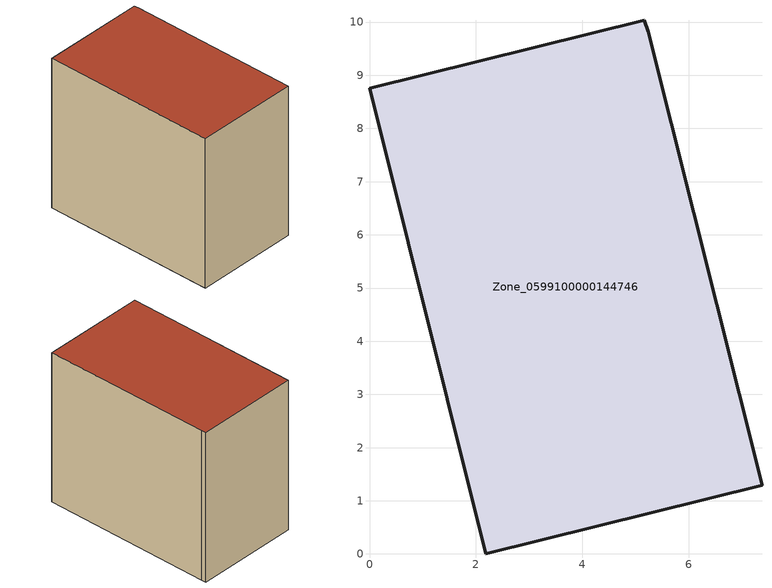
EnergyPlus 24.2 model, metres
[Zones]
Zone_0599100000144746
 floor ground (C_G): 5.17,10.04 5.25,9.82 7.38,1.29 2.18,0 0,8.75 z0
 wall outside (C_F): 2.18,0 7.38,1.29 5.25,9.82 5.17,10.04 0,8.75 2.18,0 z0:7.95
 roof outside (C_R): 0,8.75 2.18,0 7.38,1.29 5.25,9.82 5.17,10.04 z7.95
[BUILDING]
Pand.0599100000144746: North Axis=0; Terrain=City; Loads Convergence Tolerance Value=0.04; Temperature Convergence Tolerance Value=0.4; Solar Distribution=FullExterior; Maximum Number of Warmup Days=25; Minimum Number of Warmup Days=1
[Site:Location]
Rotterdam.The.Hague.AP_ZH_NLD Design_Conditions: Latitude=51.96; Longitude=4.45; Time Zone=1; Elevation=-4.5
[SITE:GROUNDTEMPERATURE:BUILDINGSURFACE]
18, 18, 18, 18, 18, 18, 18, 18, 18, 18, 18, 18
[MATERIAL] Thermal Absorptance=0.9; Solar Absorptance=0.7; Visible Absorptance=0.7
Name | Roughness | Thickness | Conductivity | Density | Specific Heat
G.TC.1975-1991 | MediumSmooth | 0.15 | 0.288461 | 540 | 1210
F.TC.1975-1991 | Rough | 0.3 | 0.230769 | 1920 | 840
R.TC.1975-1991 | MediumRough | 0.2 | 0.153846 | 1500 | 1000
[CONSTRUCTION]
C_G: G.TC.1975-1991
C_F: F.TC.1975-1991
C_R: R.TC.1975-1991
[ZONE]
Zone_0599100000144746: Type=1; Multiplier=1; Ceiling Height=Autocalculate; Volume=Autocalculate; Floor Area=autocalculate; Part of Total Floor Area=Yes
[ZONEINFILTRATION:DESIGNFLOWRATE]
Infil_Zone_0599100000144746: Zone or ZoneList or Space or SpaceList=Zone_0599100000144746; Schedule=AlwaysOn; Design Flow Rate Calculation Method=Flow/Area; Flow Rate per Floor Area=0.003; Constant Term Coefficient=1; Temperature Term Coefficient=0; Velocity Term Coefficient=0; Velocity Squared Term Coefficient=0
[HVACTEMPLATE:ZONE:IDEALLOADSAIRSYSTEM]
Zone_0599100000144746: Maximum Heating Supply Air Temperature=50; Minimum Cooling Supply Air Temperature=13; Maximum Heating Supply Air Humidity Ratio=0.0156; Minimum Cooling Supply Air Humidity Ratio=0.0077; Heating Limit=NoLimit; Cooling Limit=NoLimit; Dehumidification Control Type=ConstantSensibleHeatRatio; Cooling Sensible Heat Ratio=0.7; Dehumidification Setpoint=60; Humidification Control Type=None; Humidification Setpoint=30; Outdoor Air Method=None; Outdoor Air Flow Rate per Person=0.00944; Outdoor Air Flow Rate per Zone Floor Area=0; Outdoor Air Flow Rate per Zone=0; Demand Controlled Ventilation Type=None; Outdoor Air Economizer Type=NoEconomizer; Heat Recovery Type=None; Sensible Heat Recovery Effectiveness=0.7; Latent Heat Recovery Effectiveness=0.65
[ZONECONTROL:THERMOSTAT]
ThermostatControl_Zone_0599100000144746: Zone or ZoneList=Zone_0599100000144746; Control Type Schedule=DualSetpointControlType; Control 1=Thermostat_Zone_0599100000144746; Temperature Difference Between Cutout And Setpoint=0
[THERMOSTATSETPOINT:DUALSETPOINT]
Thermostat_Zone_0599100000144746: Heating Setpoint Temperature Schedule=HeatingSetpoint_Zone_0599100000144746; Cooling Setpoint Temperature Schedule=CoolingSetpoint_Zone_0599100000144746
[SCHEDULE:COMPACT]
HeatingSetpoint_Zone_0599100000144746: Through: 12/31, For: AllDays, Until: 24:00, 21
CoolingSetpoint_Zone_0599100000144746: Through: 12/31, For: AllDays, Until: 24:00, 24
DualSetpointControlType: Through: 12/31, For: AllDays, Until: 24:00, 4
AlwaysOn: Through: 12/31, For: AllDays, Until: 24:00, 1
